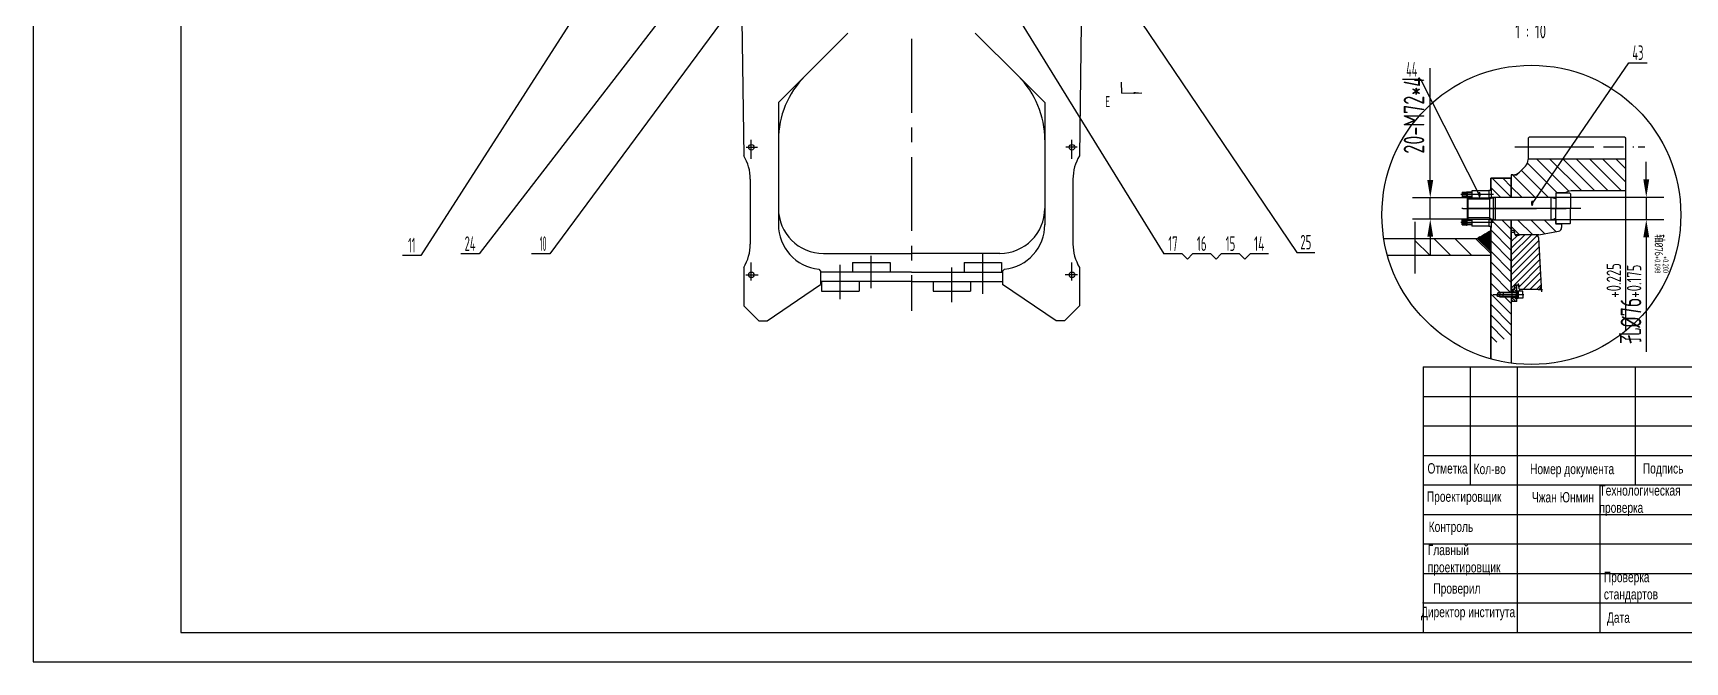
# Model space of a CAD drawing. Header units: millimetres. Extents: x 0 to 16800, y 0 to 11880.
# Drawn here: x 0 to 11187, y 0 to 4254 of the extents above; entities that cross this region are included whole.
import ezdxf
from ezdxf.enums import TextEntityAlignment as Align

# ---------------------------------------------------------------- set-up
doc = ezdxf.new("R2010")
doc.units = ezdxf.units.MM
doc.header["$LTSCALE"] = 400
doc.linetypes.add('G', pattern=[2, 1.25, -0.25, 0.25, -0.25])
for name, color, linetype in [('01', 7, 'Continuous'), ('02', 1, 'Continuous'), ('05', 4, 'G'), ('08', 1, 'Continuous'), ('11', 3, 'Continuous'), ('THICK', 7, 'Continuous')]:
    doc.layers.add(name, color=color, linetype=linetype)
doc.styles.get("Standard").update_dxf_attribs({"font": 'isocp', "width": 0.707, "bigfont": 'intecad.shx'})
doc.dimstyles.new('INTE', dxfattribs={"dimscale": 40, "dimtxt": 3.5, "dimasz": 3, "dimexe": 3, "dimexo": 0, "dimgap": 1, "dimtad": 1, "dimdec": 4, "dimdsep": 46, "dimtxsty": 'Standard', "dimcen": 0, "dimclrd": 1, "dimclre": 1, "dimclrt": 3, "dimaunit": 1, "dimadec": 0, "dimazin": 0, "dimtfac": 1, "dimtdec": 4, "dimtmove": 0, "dimatfit": 0, "dimfxl": 1, "dimarcsym": 0})

# ---------------------------------------------------------------- blocks, each defined once
blk = doc.blocks.new('*D189')
at = {"layer": '08', "color": 1, "lineweight": -2}
for p, q in [((9462, 3260), (9462, 4016)), ((9720, 3140), (9342, 3140)), ((9462, 2996), (9462, 3140)), ((9720, 2996), (9342, 2996)), ((9462, 2876), (9462, 2756))]:
    blk.add_line(p, q, dxfattribs=at)
at = {"layer": '08', "color": 1}
for points in [[(9442, 3260), (9482, 3260), (9462, 3140)], [(9442, 2876), (9482, 2876), (9462, 2996)]]:
    blk.add_solid(points, dxfattribs=at)
at = {"layer": 'Defpoints', "color": 0}
for p in [(9462, 3140), (9720, 3140), (9720, 2996)]:
    blk.add_point(p, dxfattribs=at)
at = {"layer": '08', "color": 3, "insert": (9352, 3698), "char_height": 140, "attachment_point": 5, "rotation": 90}
blk.add_mtext('20-M72*4', dxfattribs=at)
blk = doc.blocks.new('*D190')
at = {"layer": '08', "color": 1, "lineweight": -2}
for p, q in [((10925, 3264), (10925, 3384)), ((10302, 3144), (11045, 3144)), ((10925, 3144), (10925, 2992)), ((10302, 2992), (11045, 2992)), ((10925, 2872), (10925, 2098))]:
    blk.add_line(p, q, dxfattribs=at)
at = {"layer": '08', "color": 1}
for points in [[(10905, 3264), (10945, 3264), (10925, 3144)], [(10905, 2872), (10945, 2872), (10925, 2992)]]:
    blk.add_solid(points, dxfattribs=at)
at = {"layer": 'Defpoints', "color": 0}
for p in [(10302, 3144), (10302, 2992), (10925, 2992)]:
    blk.add_point(p, dxfattribs=at)
at = {"layer": '08', "color": 3, "insert": (10774, 2425), "char_height": 140, "attachment_point": 5, "rotation": 90}
blk.add_mtext('孔%%C76{\\C3;\\H0.7x;\\S+0.225^ +0.175;}', dxfattribs=at)
blk = doc.blocks.new('JG')
at = {"layer": '02', "linetype": 'Continuous'}
h = blk.add_hatch(dxfattribs=at)
h.set_pattern_fill('LINE', color=1, scale=2, angle=-45, style=0)
h.set_pattern_definition([(315, (-1165.1466, 31310.6454), (4.490128, 4.490128), [])])
h.paths.add_polyline_path([(15285.8, 9262.1), (15285.8, 9256.7), (15284.3, 9256.7), (15284.3, 9248.7), (15303.3, 9248.7), (15303.3, 9262.1)])
edge = h.paths.add_edge_path()
edge.add_line((15285.8, 9288.7), (15285.8, 9280.1))
edge.add_line((15285.8, 9280.1), (15303.3, 9280.1))
edge.add_line((15303.3, 9280.1), (15303.3, 9302.7))
edge.add_line((15303.3, 9302.7), (15299.3, 9302.7))
edge.add_arc((15299.3, 9299.7), 3, 90, 165)
edge.add_line((15296.4, 9300.5), (15294.3, 9292.5))
edge.add_arc((15289.4, 9293.7), 5, 270, 345, ccw=False)
edge.add_line((15289.4, 9288.7), (15285.8, 9288.7))
at = {"layer": '01', "color": 7, "linetype": 'Continuous'}
for p, q in [((15289.4, 9288.7), (15285.8, 9288.7)), ((15294.3, 9292.5), (15296.4, 9300.5)), ((15303.3, 9302.7), (15299.3, 9302.7))]:
    blk.add_line(p, q, dxfattribs=at)
at = {"layer": '01'}
for p, q in [((15285.8, 9288.7), (15285.8, 9256.7)), ((15303.3, 9248.7), (15303.3, 9302.7)), ((15284.3, 9256.7), (15284.3, 9248.7)), ((15285.8, 9256.7), (15284.3, 9256.7)), ((15303.3, 9248.7), (15284.3, 9248.7)), ((15303.3, 9280.1), (15285.8, 9280.1)), ((15303.3, 9262.1), (15285.8, 9262.1))]:
    blk.add_line(p, q, dxfattribs=at)
at = {"layer": '01', "color": 7, "linetype": 'Continuous'}
for centre, radius, start, end in [((15289.4, 9293.7), 5, 270, 345), ((15299.3, 9299.7), 3, 90, 165)]:
    blk.add_arc(centre, radius, start, end, dxfattribs=at)
at = {"layer": '05', "color": 142, "linetype": 'G'}
blk.add_line((15313.8, 9271.1), (15275.9, 9271.1), dxfattribs=at)
blk = doc.blocks.new('*U196')
at = {"layer": '01'}
for p, q in [((-12.2, 4.1), (-12.2, 0)), ((0, 4.1), (-12.2, 4.1)), ((-12.2, 0), (0, 0)), ((0, 0), (-2.4, 4.1)), ((0, 4.1), (2.4, 0)), ((0, 4.1), (12.2, 4.1)), ((12.2, 0), (0, 0)), ((12.2, 4.1), (12.2, 0))]:
    blk.add_line(p, q, dxfattribs=at)
at = {"layer": '05'}
blk.add_line((0, 6.2), (0, -2.1), dxfattribs=at)
blk = doc.blocks.new('HJGFAS')
at = {"layer": '02', "linetype": 'Continuous', "ltscale": 0.75}
h = blk.add_hatch(dxfattribs=at)
h.set_pattern_fill('LINE', color=1, scale=5, angle=45, style=0)
h.set_pattern_definition([(45, (12145.463, 21111.644), (-11.22532, 11.22532), [])])
h.paths.add_polyline_path([(14815.9, 9491.9, 0.397722), (14805.9, 9501.3), (14753.5, 9501.3, 0.213422), (14751.3, 9500.3, -0.213422), (14749, 9499.3), (14739.4, 9499.3, -0.317837), (14736.6, 9501.3), (14724, 9501.3), (14724, 9316.3), (14729.2, 9316.3, 0.339454), (14734, 9320), (14736.5, 9329.1), (14737, 9331.3), (14739.4, 9331.3), (14746.5, 9331.3), (14749, 9331.3), (14749.5, 9328.8), (14751.3, 9318.8, 0.36397), (14754.2, 9316.3), (14815.2, 9316.3, 0.4309), (14825.2, 9326.9), (14825.2, 9327)])
at = {"layer": '01'}
for p, q in [((14724, 9515.3), (14724, 9326.3)), ((14816.9, 9501.3), (14736.7, 9501.3)), ((14786.5, 9501.3), (14786.5, 9501.3)), ((14816.9, 9501.3), (14786.6, 9501.3)), ((14678.4, 9304.9), (14675.1, 9298.5)), ((14678.4, 9292.1), (14675.1, 9298.5)), ((14685, 9304.9), (14678.4, 9304.9)), ((14678.4, 9304.9), (14678.4, 9298.5)), ((14678.4, 9292.1), (14678.4, 9298.5)), ((14685, 9292.1), (14678.4, 9292.1)), ((14685, 9306.5), (14685, 9298.5)), ((14697.1, 9304.9), (14685, 9304.9)), ((14685, 9290.5), (14685, 9298.5)), ((14697.1, 9292.1), (14685, 9292.1)), ((14697.1, 9306.5), (14697.1, 9298.5)), ((14747.1, 9306.5), (14697.1, 9306.5)), ((14697.1, 9290.5), (14697.1, 9298.5)), ((14747.1, 9290.5), (14697.1, 9290.5)), ((14741.1, 9306.5), (14741.1, 9298.5)), ((14741.1, 9290.5), (14741.1, 9298.5)), ((14747.1, 9310.5), (14747.1, 9298.5)), ((14763.1, 9310.5), (14747.1, 9310.5)), ((14747.1, 9286.5), (14747.1, 9298.5)), ((14763.1, 9286.5), (14747.1, 9286.5)), ((14763.1, 9298.5), (14763.1, 9310.5)), ((14763.1, 9298.5), (14763.1, 9286.5))]:
    blk.add_line(p, q, dxfattribs=at)
at = {"layer": '01', "color": 7, "linetype": 'Continuous'}
for p, q in [((14730.6, 9515.3), (14724, 9515.3)), ((14732.2, 9509.3), (14724, 9509.3)), ((14733.5, 9513.1), (14736.7, 9501.3)), ((14816.9, 9501.3), (14805.6, 9501.3))]:
    blk.add_line(p, q, dxfattribs=at)
at = {"layer": '01', "ltscale": 0.75}
for p, q in [((14724, 9509.3), (14724, 9316.3)), ((14815.9, 9491.9), (14825.2, 9326.9))]:
    blk.add_line(p, q, dxfattribs=at)
at = {"layer": '01', "color": 7, "linetype": 'Continuous', "ltscale": 0.75}
for p, q in [((14731.8, 9509.3), (14724, 9509.3)), ((14749, 9499.3), (14739.4, 9499.3)), ((14805.9, 9501.3), (14753.5, 9501.3)), ((14805.9, 9501.3), (14753.5, 9501.3)), ((14729.2, 9316.3), (14724, 9316.3)), ((14734, 9320), (14736.5, 9329.1)), ((14746.5, 9331.3), (14739.4, 9331.3)), ((14751.3, 9318.8), (14749.5, 9328.8)), ((14815.2, 9316.3), (14754.2, 9316.3))]:
    blk.add_line(p, q, dxfattribs=at)
at = {"layer": '01', "color": 7, "linetype": 'Continuous'}
blk.add_arc((14730.6, 9512.3), 3, 15, 90, dxfattribs=at)
at = {"layer": '01'}
blk.add_arc((14732.2, 9506.3), 3, 15, 90, dxfattribs=at)
at = {"layer": '01', "color": 7, "linetype": 'Continuous', "ltscale": 0.75}
for centre, radius, start, end in [((14739.3, 9502), 2.65, 194.1923, 272.454), ((14749, 9502.3), 3, 270, 318.1897), ((14753.5, 9498.3), 3, 90, 138.1897), ((14729.2, 9321.3), 5, 270, 345), ((14739.4, 9328.3), 3, 90, 165), ((14746.5, 9328.3), 3, 10, 90), ((14754.2, 9319.3), 3, 190, 270)]:
    blk.add_arc(centre, radius, start, end, dxfattribs=at)
at = {"layer": '01', "ltscale": 0.75}
for centre, start, end in [((14805.9, 9491.3), 3.2448, 90), ((14815.2, 9326.3), 270, 3.2448)]:
    blk.add_arc(centre, 10, start, end, dxfattribs=at)
at = {"layer": '02', "ltscale": 0.75}
for p, q in [((14753.5, 9501.3), (14746.5, 9501.3)), ((14729.2, 9316.3), (14735.3, 9316.3)), ((14734, 9320), (14732.7, 9314.9)), ((14739.4, 9331.3), (14734.2, 9331.3)), ((14736.5, 9329.1), (14737.6, 9333.3)), ((14746.5, 9331.3), (14751.4, 9331.3)), ((14749.5, 9328.8), (14748.2, 9336.2)), ((14754.2, 9316.3), (14750.6, 9316.3)), ((14751.3, 9318.8), (14752.1, 9314.1)), ((14825.2, 9327), (14826.3, 9308.1))]:
    blk.add_line(p, q, dxfattribs=at)
at = {"layer": '02', "color": 1, "linetype": 'Continuous'}
for p, q in [((14697.1, 9306.5), (14685, 9306.5)), ((14697.1, 9290.5), (14685, 9290.5))]:
    blk.add_line(p, q, dxfattribs=at)
at = {"layer": '02'}
for p, q in [((14741.1, 9304.9), (14697.1, 9304.9)), ((14741.1, 9292.1), (14697.1, 9292.1)), ((14815.2, 9316.3), (14830.3, 9316.3))]:
    blk.add_line(p, q, dxfattribs=at)
at = {"layer": '05'}
blk.add_line((14766.3, 9298.5), (14663, 9298.5), dxfattribs=at)
at = {"layer": '01'}
blk.add_blockref('JG', (-560.2, 27.4), dxfattribs=at)
at = {"layer": '01', "rotation": 270}
blk.add_blockref('*U196', (14743, 9298.5), dxfattribs=at)
blk = doc.blocks.new('*U228')
at = {"layer": '01'}
for points in [[(25, 292), (25, 5)], [(25, 5), (415, 5)]]:
    blk.add_lwpolyline(points, dxfattribs=at)
at = {"layer": '02'}
for points in [[(0, 297), (0, 0)], [(0, 0), (420, 0)]]:
    blk.add_lwpolyline(points, dxfattribs=at)

msp = doc.modelspace()

# ---------------------------------------------------------------- linework, layer by layer
for p, q in [((9871.62478, 3188.5144), (9871.62478, 3270.5144)), ((10311.62478, 3170.5144), (10311.62478, 3067.5144)), ((10376.43754, 3172.5144), (10313.62478, 3172.5144)), ((10407.62478, 3171.5144), (10314.62478, 3171.5144)), ((9871.62478, 2050.45993), (9871.62478, 2946.5144)), ((9875.62478, 2991.5144), (10311.62478, 2991.5144)), ((10311.62478, 2992.43445), (10311.62478, 2964.5144)), ((10351.62478, 2962.5144), (10313.62478, 2962.5144)), ((10407.62478, 2963.5144), (10314.62478, 2963.5144))]:
    msp.add_line(p, q)
for centre, start, end in [((10313.62478, 3170.5144), 90, 180), ((10313.62478, 2964.5144), 180, 270)]:
    msp.add_arc(centre, 2, start, end)
at = {"layer": '01', "color": 7, "linetype": 'Continuous'}
for p, q in [((4793.95491, 4869.00844), (4812.83064, 3424.51797)), ((7105.70638, 4869.00844), (7086.83064, 3424.51797)), ((5226.49551, 3962.18283), (5518.49551, 4254.18283)), ((6673.16578, 3962.18283), (6381.16578, 4254.18283)), ((5047.83064, 3530.84769), (5047.83064, 2956.7238)), ((6851.83064, 3530.84769), (6851.83064, 2956.7238)), ((10124.92478, 3543.9144), (10124.92478, 3398.32406)), ((10779.32478, 3549.9144), (10130.92478, 3549.9144)), ((10779.32478, 3549.9144), (10785.32478, 3543.9144)), ((10779.32478, 3549.9144), (10785.32478, 3543.9144)), ((10785.32478, 3543.9144), (10785.32478, 3193.5144)), ((10785.32478, 3401.1724), (10124.92478, 3401.1724)), ((4857.33064, 3265.88395), (4857.33064, 2825.98256)), ((7042.33064, 3265.88395), (7042.33064, 2825.98256)), ((10010.62478, 3271.9144), (9871.62478, 3271.9144)), ((10022.11511, 3295.5144), (10010.62478, 3295.5144)), ((10010.62478, 3295.5144), (10010.62478, 3143.5144)), ((10010.62478, 3271.9144), (10010.62478, 3143.5144)), ((10010.62478, 3270.9144), (10010.62478, 3143.5144)), ((10011.62478, 3295.5144), (10011.62478, 3295.5144)), ((10106.17962, 3353.06923), (10067.36995, 3314.25956)), ((9743.62478, 3177.5144), (9711.22478, 3177.5144)), ((9743.62478, 3145.5144), (9711.22478, 3145.5144)), ((9743.62478, 3186.5144), (9743.62478, 3139.5144)), ((9859.62478, 3188.5144), (9859.62478, 3139.5144)), ((9875.62478, 3195.5144), (9875.62478, 3139.5144)), ((9875.62478, 3143.5144), (10311.62478, 3143.5144)), ((10785.32478, 3185.9144), (10415.62478, 3185.9144)), ((10785.32478, 3185.9144), (10785.32478, 2239.1314)), ((9743.62478, 2989.5144), (9711.22478, 2989.5144)), ((9743.62478, 2957.5144), (9711.22478, 2957.5144)), ((9743.62478, 2995.5144), (9743.62478, 2948.5144)), ((9781.62478, 2865.5144), (9871.62478, 2918.19156)), ((9859.62478, 2995.5144), (9859.62478, 2946.5144)), ((9875.62478, 2995.5144), (9875.62478, 2939.5144)), ((10010.62478, 2991.5144), (10010.62478, 2499.90135)), ((10010.62478, 2991.5144), (10010.62478, 2499.90135)), ((10351.62478, 2962.5144), (10351.62478, 2938.6931)), ((5352.83064, 2763.51797), (5949.83064, 2763.51797)), ((5549.58064, 2701.01797), (5803.58064, 2701.01797)), ((5549.58064, 2701.01797), (5549.58064, 2637.01797)), ((5803.58064, 2701.01797), (5803.58064, 2637.01797)), ((6546.83064, 2763.51797), (5949.83064, 2763.51797)), ((6305.08064, 2701.01797), (6559.08064, 2701.01797)), ((6305.08064, 2701.01797), (6305.08064, 2637.01797)), ((6559.08064, 2701.01797), (6559.08064, 2637.01797)), ((4812.83064, 2668.51797), (4812.83064, 2408.51797)), ((5320.83064, 2656.01797), (5333.83064, 2643.01797)), ((5333.83064, 2643.01797), (5333.83064, 2554.19898)), ((5949.83064, 2637.01797), (5333.83064, 2637.01797)), ((5949.83064, 2573.01797), (5333.83064, 2573.01797)), ((5340.08064, 2573.01797), (5340.08064, 2509.01797)), ((5594.08064, 2573.01797), (5594.08064, 2509.01797)), ((5949.83064, 2637.01797), (6565.83064, 2637.01797)), ((5949.83064, 2573.01797), (6565.83064, 2573.01797)), ((6095.58064, 2573.01797), (6095.58064, 2509.01797)), ((6349.58064, 2573.01797), (6349.58064, 2509.01797)), ((6578.83064, 2656.01797), (6565.83064, 2643.01797)), ((6565.83064, 2643.01797), (6565.83064, 2554.19898)), ((7086.83064, 2668.51797), (7086.83064, 2408.51797)), ((4971.83064, 2306.51797), (5333.83064, 2554.19898)), ((5340.08064, 2509.01797), (5594.08064, 2509.01797)), ((6095.58064, 2509.01797), (6349.58064, 2509.01797)), ((6927.83064, 2306.51797), (6565.83064, 2554.19898)), ((4812.83064, 2408.51797), (4914.83064, 2306.51797)), ((7086.83064, 2408.51797), (6984.83064, 2306.51797)), ((4914.83064, 2306.51797), (4971.83064, 2306.51797)), ((6984.83064, 2306.51797), (6927.83064, 2306.51797))]:
    msp.add_line(p, q, dxfattribs=at)
at = {"layer": '01'}
for p, q in [((7373.1788, 3847.55988), (7371.83064, 3922.54777)), ((10124.92478, 3543.9144), (10130.92478, 3549.9144)), ((9871.62478, 3271.9144), (10010.62478, 3271.9144)), ((9871.62478, 3271.9144), (10010.62478, 3271.9144)), ((9871.62478, 3271.9144), (9871.62478, 3188.5144)), ((9871.62478, 3188.5144), (9871.62478, 3271.9144)), ((10010.62478, 3271.9144), (10010.62478, 3143.5144)), ((10010.62478, 3143.5144), (10010.62478, 3271.9144)), ((9677.62478, 3177.6802), (9677.62478, 3145.34859)), ((9677.62478, 3177.6802), (9707.22478, 3177.6802)), ((9677.62478, 3169.5973), (9707.22478, 3169.5973)), ((9677.62478, 3153.43149), (9707.22478, 3153.43149)), ((9677.62478, 3145.34859), (9707.22478, 3145.34859)), ((9707.22478, 3179.5144), (9707.22478, 3143.5144)), ((9707.22478, 3179.5144), (9711.22478, 3179.5144)), ((9707.22478, 3143.5144), (9711.22478, 3143.5144)), ((9711.22478, 3179.5144), (9711.22478, 3143.5144)), ((9715.62478, 3139.5144), (9711.62478, 3135.5144)), ((9711.62478, 3135.5144), (9711.62478, 2999.5144)), ((9715.62478, 3139.5144), (9887.62478, 3139.5144)), ((9715.62478, 3139.5144), (9715.62478, 2995.5144)), ((9859.62478, 3186.5144), (9743.62478, 3186.5144)), ((9875.62478, 3188.5144), (9859.62478, 3188.5144)), ((9859.62478, 3142.5144), (9875.62478, 3142.5144)), ((9863.62478, 3139.5144), (9863.62478, 2995.5144)), ((9875.62478, 3195.5144), (9871.62478, 3195.5144)), ((9887.62478, 3139.5144), (9902.55299, 3143.5144)), ((9887.62478, 3139.5144), (9887.62478, 2995.5144)), ((9902.55299, 3143.5144), (9902.55299, 2991.5144)), ((10279.62478, 3143.5144), (10279.62478, 2991.5144)), ((10279.62478, 3143.5144), (10304.07187, 3136.96382)), ((10311.62478, 3168.5144), (10311.62478, 3142.59434)), ((10407.62478, 3171.5144), (10411.62478, 3167.5144)), ((10411.62478, 3167.5144), (10411.62478, 3067.5144)), ((10785.32478, 3193.5144), (10785.32478, 3185.9144)), ((10311.62478, 2966.5144), (10311.62478, 3067.5144)), ((10411.62478, 2967.5144), (10411.62478, 3067.5144)), ((9677.62478, 2957.34859), (9677.62478, 2989.6802)), ((9677.62478, 2989.6802), (9707.22478, 2989.6802)), ((9677.62478, 2981.5973), (9707.22478, 2981.5973)), ((9677.62478, 2965.43149), (9707.22478, 2965.43149)), ((9677.62478, 2957.34859), (9707.22478, 2957.34859)), ((9707.22478, 2955.5144), (9707.22478, 2991.5144)), ((9707.22478, 2991.5144), (9711.22478, 2991.5144)), ((9707.22478, 2955.5144), (9711.22478, 2955.5144)), ((9711.22478, 2955.5144), (9711.22478, 2991.5144)), ((9715.62478, 2995.5144), (9711.62478, 2999.5144)), ((9715.62478, 2995.5144), (9887.62478, 2995.5144)), ((9859.62478, 2948.5144), (9743.62478, 2948.5144)), ((9859.62478, 2992.5144), (9875.62478, 2992.5144)), ((9875.62478, 2946.5144), (9859.62478, 2946.5144)), ((9871.62478, 2750.9144), (9871.62478, 2946.5144)), ((9871.62478, 2946.5144), (9871.62478, 2050.45993)), ((9875.62478, 2939.5144), (9871.62478, 2939.5144)), ((9887.62478, 2995.5144), (9902.55299, 2991.5144)), ((10010.62478, 2991.5144), (10010.62478, 2499.90135)), ((10010.62478, 2499.90135), (10010.62478, 2991.5144)), ((10196.26858, 2889.48302), (10330.13964, 2913.0881)), ((10279.62478, 2991.5144), (10304.07187, 2998.06497)), ((10411.62478, 2967.5144), (10407.62478, 2963.5144)), ((9147.3258, 2864.9144), (9871.62478, 2864.9144)), ((9781.62478, 2865.5144), (9871.62478, 2775.5144)), ((9172.34041, 2750.9144), (9871.62478, 2750.9144)), ((10010.62478, 2467.90135), (10010.62478, 2021.53453))]:
    msp.add_line(p, q, dxfattribs=at)
at = {"layer": '01', "color": 7, "linetype": 'Continuous'}
for centre in [(4863.83064, 3481.51797), (7035.83064, 3481.51797), (4863.83064, 2618.51797), (7035.83064, 2618.51797)]:
    msp.add_circle(centre, 19, dxfattribs=at)
for centre, radius, start, end in [((5657.83064, 3530.84769), 610, 135, 180), ((6241.83064, 3530.84769), 610, 0, 45), ((4552.33064, 3265.88395), 305, 0, 31.339732148), ((7347.33064, 3265.88395), 305, 148.660267852, 180), ((10060.92478, 3398.32406), 64, 315, 0), ((10022.11511, 3359.5144), 64, 270, 315), ((10415.62478, 3121.9144), 64, 90, 127.75604234), ((5352.83064, 3068.51797), 305, 180, 270), ((6546.83064, 3068.51797), 305, 270, 0), ((5352.83064, 2959.33463), 305, 180, 263.977555899), ((6546.83064, 2959.33463), 305, 276.022444101, 0), ((4552.33064, 2827.15198), 305, 328.660267852, 0), ((7347.33064, 2827.15198), 305, 180, 211.339732148)]:
    msp.add_arc(centre, radius, start, end, dxfattribs=at)
at = {"layer": '01'}
for centre, radius, start, end in [((10305.62478, 3142.75937), 6, 255, 0), ((10314.62478, 3168.5144), 3, 90, 180), ((10305.62478, 2992.26942), 6, 0, 105), ((10314.62478, 2966.5144), 3, 180, 270), ((10325.62478, 2938.6931), 26, 280, 0)]:
    msp.add_arc(centre, radius, start, end, dxfattribs=at)
at = {"layer": '02'}
for p, q in [((4660.2567, 5913.33845), (2626.49646, 2750.26965)), ((5276.39249, 5682.15223), (3021.87676, 2760.25875)), ((6627.31613, 5627.98246), (8557.41897, 2770.24788)), ((5440.46808, 5383.01797), (3500.18572, 2760.25875)), ((6025.97312, 5403.51797), (7657.64477, 2760.25875)), ((10151.9474, 3099.31471), (10806.35943, 4052.21819)), ((10806.35943, 4052.21819), (10930.35943, 4052.21819)), ((9398.62736, 3939.39426), (9274.62736, 3939.39426)), ((9795.47423, 3157.18577), (9398.62736, 3939.39426)), ((7373.1788, 3847.55988), (7508.15699, 3849.98656)), ((10022.11511, 3295.5144), (10048.62478, 3295.5144)), ((10048.62478, 3295.5144), (10067.36995, 3314.25956)), ((9357.77644, 2977.20374), (9357.77644, 2627.38508)), ((9357.77644, 2851.7122), (9458.57425, 2750.9144)), ((9485.9956, 2864.9144), (9599.9956, 2750.9144)), ((9627.41696, 2864.9144), (9741.41696, 2750.9144)), ((9768.83832, 2864.9144), (9871.62478, 2762.12793)), ((2626.49646, 2750.26965), (2502.49646, 2750.26965)), ((3021.87676, 2760.25875), (2897.87676, 2760.25875)), ((3500.18572, 2760.25875), (3376.18572, 2760.25875)), ((7781.64477, 2760.25875), (7657.64477, 2760.25875)), ((7817.00011, 2724.90341), (7781.64477, 2760.25875)), ((7852.35545, 2760.25875), (7817.00011, 2724.90341)), ((7976.35545, 2760.25875), (7852.35545, 2760.25875)), ((8011.71079, 2724.90341), (7976.35545, 2760.25875)), ((8047.06613, 2760.25875), (8011.71079, 2724.90341)), ((8171.06613, 2760.25875), (8047.06613, 2760.25875)), ((8206.42147, 2724.90341), (8171.06613, 2760.25875)), ((8241.77681, 2760.25875), (8206.42147, 2724.90341)), ((8365.77681, 2760.25875), (8241.77681, 2760.25875)), ((8557.41897, 2770.24788), (8681.41897, 2770.24788))]:
    msp.add_line(p, q, dxfattribs=at)
at = {"layer": '02', "color": 1, "linetype": 'Continuous'}
for p, q in [((5047.83064, 3783.51797), (5226.49551, 3962.18283)), ((6851.83064, 3783.51797), (6673.16578, 3962.18283)), ((5047.83064, 3783.51797), (5047.83064, 3530.84769)), ((6851.83064, 3783.51797), (6851.83064, 3530.84769)), ((10321.6736, 3172.5144), (10120.14138, 3374.04662)), ((10400.01019, 3183.98037), (10182.81816, 3401.1724)), ((10487.87873, 3185.9144), (10272.62073, 3401.1724)), ((10577.68129, 3185.9144), (10362.42329, 3401.1724)), ((10667.48385, 3185.9144), (10452.22585, 3401.1724)), ((10757.28641, 3185.9144), (10542.02841, 3401.1724)), ((10785.32478, 3247.67858), (10631.83097, 3401.1724)), ((10785.32478, 3337.48114), (10721.63353, 3401.1724)), ((10009.42387, 3143.5144), (9881.02387, 3271.9144)), ((10010.62478, 3214.15553), (9952.86592, 3271.9144)), ((10171.06848, 3143.5144), (10019.06848, 3295.5144)), ((10260.87104, 3143.5144), (10078.74791, 3325.63753)), ((9743.62478, 3174.3144), (9711.22478, 3174.3144)), ((9743.62478, 3148.7144), (9711.22478, 3148.7144)), ((9863.62478, 3131.5144), (9879.672, 3139.5144)), ((9937.58182, 3143.5144), (9871.62478, 3209.47143)), ((10081.26592, 3143.5144), (10010.62478, 3214.15553)), ((9863.62478, 3131.5144), (9711.62478, 3131.5144)), ((9743.62478, 2986.3144), (9711.22478, 2986.3144)), ((9743.62478, 2960.7144), (9711.22478, 2960.7144)), ((9863.62478, 3003.5144), (9711.62478, 3003.5144)), ((9796.99465, 2850.14453), (9855.75035, 2908.90023)), ((9797.70176, 2849.43742), (9859.16058, 2910.89624)), ((9798.40886, 2848.73031), (9862.5708, 2912.89225)), ((9799.11597, 2848.02321), (9865.98102, 2914.88826)), ((9799.82308, 2847.3161), (9869.39125, 2916.88427)), ((9800.53018, 2846.60899), (9871.62478, 2917.70359)), ((9801.23729, 2845.90189), (9871.62478, 2916.28938)), ((9801.9444, 2845.19478), (9871.62478, 2914.87516)), ((9802.65151, 2844.48767), (9871.62478, 2913.46095)), ((9803.35861, 2843.78057), (9871.62478, 2912.04674)), ((9804.06572, 2843.07346), (9871.62478, 2910.63252)), ((9804.77283, 2842.36635), (9871.62478, 2909.21831)), ((9856.14194, 2909.12942), (9871.62478, 2893.64658)), ((9857.03401, 2909.65156), (9871.62478, 2895.06079)), ((9857.92609, 2910.17369), (9871.62478, 2896.475)), ((9858.81817, 2910.69583), (9871.62478, 2897.88922)), ((9859.71025, 2911.21796), (9871.62478, 2899.30343)), ((9860.60233, 2911.7401), (9871.62478, 2900.71765)), ((9861.49441, 2912.26223), (9871.62478, 2902.13186)), ((9862.38649, 2912.78437), (9871.62478, 2903.54607)), ((9863.27856, 2913.3065), (9871.62478, 2904.96029)), ((9863.62478, 3003.5144), (9879.672, 2995.5144)), ((9864.17064, 2913.82864), (9871.62478, 2906.3745)), ((9865.06272, 2914.35077), (9871.62478, 2907.78871)), ((9865.9548, 2914.87291), (9871.62478, 2909.20293)), ((9866.84688, 2915.39505), (9871.62478, 2910.61714)), ((9867.73896, 2915.91718), (9871.62478, 2912.03135)), ((9868.63103, 2916.43932), (9871.62478, 2913.44557)), ((9869.52311, 2916.96145), (9871.62478, 2914.85978)), ((9870.41519, 2917.48359), (9871.62478, 2916.27399)), ((9871.30727, 2918.00572), (9871.62478, 2917.68821)), ((10010.62478, 2783.10324), (9871.62478, 2922.10324)), ((10010.62478, 2854.94529), (9875.62478, 2989.94529)), ((10010.62478, 2926.78734), (9945.89772, 2991.5144)), ((10065.85824, 2889.5144), (10010.62478, 2944.74785)), ((10155.6608, 2889.5144), (10053.6608, 2991.5144)), ((10238.11592, 2896.86184), (10143.46336, 2991.5144)), ((10314.45741, 2910.3229), (10233.26592, 2991.5144)), ((9782.09943, 2865.79221), (9871.62478, 2776.26685)), ((9782.14541, 2864.99377), (9784.13565, 2866.98401)), ((9782.85252, 2864.28666), (9787.54587, 2868.98002)), ((9782.99151, 2866.31434), (9871.62478, 2777.68107)), ((9783.55962, 2863.57956), (9790.9561, 2870.97603)), ((9783.88358, 2866.83648), (9871.62478, 2779.09528)), ((9784.26673, 2862.87245), (9794.36632, 2872.97204)), ((9784.77566, 2867.35861), (9871.62478, 2780.50949)), ((9784.97384, 2862.16534), (9797.77655, 2874.96805)), ((9785.66774, 2867.88075), (9871.62478, 2781.92371)), ((9785.68094, 2861.45824), (9801.18677, 2876.96406)), ((9786.38805, 2860.75113), (9804.59699, 2878.96007)), ((9786.55982, 2868.40288), (9871.62478, 2783.33792)), ((9787.09516, 2860.04402), (9808.00722, 2880.95608)), ((9787.4519, 2868.92502), (9871.62478, 2784.75213)), ((9787.80226, 2859.33692), (9811.41744, 2882.95209)), ((9788.34398, 2869.44715), (9871.62478, 2786.16635)), ((9788.50937, 2858.62981), (9814.82766, 2884.9481)), ((9789.21648, 2857.9227), (9818.23789, 2886.94411)), ((9789.23606, 2869.96929), (9871.62478, 2787.58056)), ((9789.92358, 2857.2156), (9821.64811, 2888.94012)), ((9790.12813, 2870.49142), (9871.62478, 2788.99477)), ((9790.63069, 2856.50849), (9825.05834, 2890.93614)), ((9791.02021, 2871.01356), (9871.62478, 2790.40899)), ((9791.3378, 2855.80138), (9828.46856, 2892.93215)), ((9791.91229, 2871.53569), (9871.62478, 2791.8232)), ((9792.0449, 2855.09427), (9831.87878, 2894.92816)), ((9792.75201, 2854.38717), (9835.28901, 2896.92417)), ((9792.80437, 2872.05783), (9871.62478, 2793.23741)), ((9793.45912, 2853.68006), (9838.69923, 2898.92018)), ((9793.69645, 2872.57996), (9871.62478, 2794.65163)), ((9794.16622, 2852.97295), (9842.10946, 2900.91619)), ((9794.58853, 2873.1021), (9871.62478, 2796.06584)), ((9794.87333, 2852.26585), (9845.51968, 2902.9122)), ((9795.4806, 2873.62423), (9871.62478, 2797.48006)), ((9795.58044, 2851.55874), (9848.9299, 2904.90821)), ((9796.28754, 2850.85163), (9852.34013, 2906.90422)), ((9796.37268, 2874.14637), (9871.62478, 2798.89427)), ((9797.26476, 2874.6685), (9871.62478, 2800.30848)), ((9798.15684, 2875.19064), (9871.62478, 2801.7227)), ((9799.04892, 2875.71277), (9871.62478, 2803.13691)), ((9799.941, 2876.23491), (9871.62478, 2804.55112)), ((9800.83307, 2876.75704), (9871.62478, 2805.96534)), ((9801.72515, 2877.27918), (9871.62478, 2807.37955)), ((9802.61723, 2877.80131), (9871.62478, 2808.79376)), ((9803.50931, 2878.32345), (9871.62478, 2810.20798)), ((9804.40139, 2878.84559), (9871.62478, 2811.62219)), ((9805.29347, 2879.36772), (9871.62478, 2813.0364)), ((9805.47993, 2841.65925), (9871.62478, 2907.8041)), ((9806.18554, 2879.88986), (9871.62478, 2814.45062)), ((9806.18704, 2840.95214), (9871.62478, 2906.38988)), ((9806.89415, 2840.24503), (9871.62478, 2904.97567)), ((9807.07762, 2880.41199), (9871.62478, 2815.86483)), ((9807.60125, 2839.53793), (9871.62478, 2903.56146)), ((9807.9697, 2880.93413), (9871.62478, 2817.27904)), ((9808.30836, 2838.83082), (9871.62478, 2902.14724)), ((9808.86178, 2881.45626), (9871.62478, 2818.69326)), ((9809.01547, 2838.12371), (9871.62478, 2900.73303)), ((9809.72257, 2837.41661), (9871.62478, 2899.31881)), ((9809.75386, 2881.9784), (9871.62478, 2820.10747)), ((9810.42968, 2836.7095), (9871.62478, 2897.9046)), ((9810.64594, 2882.50053), (9871.62478, 2821.52169)), ((9811.13679, 2836.00239), (9871.62478, 2896.49039)), ((9811.53802, 2883.02267), (9871.62478, 2822.9359)), ((9811.84389, 2835.29529), (9871.62478, 2895.07617)), ((9812.43009, 2883.5448), (9871.62478, 2824.35011)), ((9812.551, 2834.58818), (9871.62478, 2893.66196)), ((9813.25811, 2833.88107), (9871.62478, 2892.24775)), ((9813.32217, 2884.06694), (9871.62478, 2825.76433)), ((9813.96521, 2833.17396), (9871.62478, 2890.83353)), ((9814.21425, 2884.58907), (9871.62478, 2827.17854)), ((9814.67232, 2832.46686), (9871.62478, 2889.41932)), ((9815.10633, 2885.11121), (9871.62478, 2828.59275)), ((9815.37943, 2831.75975), (9871.62478, 2888.00511)), ((9815.99841, 2885.63334), (9871.62478, 2830.00697)), ((9816.08653, 2831.05264), (9871.62478, 2886.59089)), ((9816.79364, 2830.34554), (9871.62478, 2885.17668)), ((9816.89049, 2886.15548), (9871.62478, 2831.42118)), ((9817.50075, 2829.63843), (9871.62478, 2883.76247)), ((9817.78256, 2886.67761), (9871.62478, 2832.83539)), ((9818.20785, 2828.93132), (9871.62478, 2882.34825)), ((9818.67464, 2887.19975), (9871.62478, 2834.24961)), ((9818.91496, 2828.22422), (9871.62478, 2880.93404)), ((9819.56672, 2887.72188), (9871.62478, 2835.66382)), ((9819.62207, 2827.51711), (9871.62478, 2879.51983)), ((9820.32917, 2826.81), (9871.62478, 2878.10561)), ((9820.4588, 2888.24402), (9871.62478, 2837.07803)), ((9821.03628, 2826.1029), (9871.62478, 2876.6914)), ((9821.35088, 2888.76615), (9871.62478, 2838.49225)), ((9821.74339, 2825.39579), (9871.62478, 2875.27718)), ((9822.24296, 2889.28829), (9871.62478, 2839.90646)), ((9822.4505, 2824.68868), (9871.62478, 2873.86297)), ((9823.13503, 2889.81042), (9871.62478, 2841.32068)), ((9823.1576, 2823.98158), (9871.62478, 2872.44876)), ((9823.86471, 2823.27447), (9871.62478, 2871.03454)), ((9824.02711, 2890.33256), (9871.62478, 2842.73489)), ((9824.57182, 2822.56736), (9871.62478, 2869.62033)), ((9824.91919, 2890.85469), (9871.62478, 2844.1491)), ((9825.27892, 2821.86026), (9871.62478, 2868.20612)), ((9825.81127, 2891.37683), (9871.62478, 2845.56332)), ((9825.98603, 2821.15315), (9871.62478, 2866.7919)), ((9826.69314, 2820.44604), (9871.62478, 2865.37769)), ((9826.70335, 2891.89896), (9871.62478, 2846.97753)), ((9827.40024, 2819.73894), (9871.62478, 2863.96348)), ((9827.59543, 2892.4211), (9871.62478, 2848.39174)), ((9828.10735, 2819.03183), (9871.62478, 2862.54926)), ((9828.48751, 2892.94323), (9871.62478, 2849.80596)), ((9828.81446, 2818.32472), (9871.62478, 2861.13505)), ((9829.37958, 2893.46537), (9871.62478, 2851.22017)), ((9829.52156, 2817.61762), (9871.62478, 2859.72084)), ((9830.22867, 2816.91051), (9871.62478, 2858.30662)), ((9830.27166, 2893.9875), (9871.62478, 2852.63438)), ((9830.93578, 2816.2034), (9871.62478, 2856.89241)), ((9831.16374, 2894.50964), (9871.62478, 2854.0486)), ((9831.64288, 2815.4963), (9871.62478, 2855.47819)), ((9832.05582, 2895.03177), (9871.62478, 2855.46281)), ((9832.34999, 2814.78919), (9871.62478, 2854.06398)), ((9832.9479, 2895.55391), (9871.62478, 2856.87702)), ((9833.0571, 2814.08208), (9871.62478, 2852.64977)), ((9833.7642, 2813.37497), (9871.62478, 2851.23555)), ((9833.83998, 2896.07604), (9871.62478, 2858.29124)), ((9834.47131, 2812.66787), (9871.62478, 2849.82134)), ((9834.73205, 2896.59818), (9871.62478, 2859.70545)), ((9835.17842, 2811.96076), (9871.62478, 2848.40713)), ((9835.62413, 2897.12032), (9871.62478, 2861.11967)), ((9835.88552, 2811.25365), (9871.62478, 2846.99291)), ((9836.51621, 2897.64245), (9871.62478, 2862.53388)), ((9836.59263, 2810.54655), (9871.62478, 2845.5787)), ((9837.29974, 2809.83944), (9871.62478, 2844.16449)), ((9837.40829, 2898.16459), (9871.62478, 2863.94809)), ((9838.00684, 2809.13233), (9871.62478, 2842.75027)), ((9838.30037, 2898.68672), (9871.62478, 2865.36231)), ((9838.71395, 2808.42523), (9871.62478, 2841.33606)), ((9839.19245, 2899.20886), (9871.62478, 2866.77652)), ((9839.42106, 2807.71812), (9871.62478, 2839.92185)), ((9840.08452, 2899.73099), (9871.62478, 2868.19073)), ((9840.12816, 2807.01101), (9871.62478, 2838.50763)), ((9840.83527, 2806.30391), (9871.62478, 2837.09342)), ((9840.9766, 2900.25313), (9871.62478, 2869.60495)), ((9841.54238, 2805.5968), (9871.62478, 2835.6792)), ((9841.86868, 2900.77526), (9871.62478, 2871.01916)), ((9842.24948, 2804.88969), (9871.62478, 2834.26499)), ((9842.76076, 2901.2974), (9871.62478, 2872.43337)), ((9842.95659, 2804.18259), (9871.62478, 2832.85078)), ((9843.65284, 2901.81953), (9871.62478, 2873.84759)), ((9843.6637, 2803.47548), (9871.62478, 2831.43656)), ((9844.37081, 2802.76837), (9871.62478, 2830.02235)), ((9844.54492, 2902.34167), (9871.62478, 2875.2618)), ((9845.07791, 2802.06127), (9871.62478, 2828.60814)), ((9845.437, 2902.8638), (9871.62478, 2876.67601)), ((9845.78502, 2801.35416), (9871.62478, 2827.19392)), ((9846.32907, 2903.38594), (9871.62478, 2878.09023)), ((9846.49213, 2800.64705), (9871.62478, 2825.77971)), ((9847.19923, 2799.93995), (9871.62478, 2824.3655)), ((9847.22115, 2903.90807), (9871.62478, 2879.50444)), ((9847.90634, 2799.23284), (9871.62478, 2822.95128)), ((9848.11323, 2904.43021), (9871.62478, 2880.91866)), ((9848.61345, 2798.52573), (9871.62478, 2821.53707)), ((9849.00531, 2904.95234), (9871.62478, 2882.33287)), ((9849.32055, 2797.81863), (9871.62478, 2820.12286)), ((9849.89739, 2905.47448), (9871.62478, 2883.74708)), ((9850.02766, 2797.11152), (9871.62478, 2818.70864)), ((9850.73477, 2796.40441), (9871.62478, 2817.29443)), ((9850.78947, 2905.99661), (9871.62478, 2885.1613)), ((9851.44187, 2795.69731), (9871.62478, 2815.88021)), ((9851.68154, 2906.51875), (9871.62478, 2886.57551)), ((9852.14898, 2794.9902), (9871.62478, 2814.466)), ((9852.57362, 2907.04088), (9871.62478, 2887.98972)), ((9852.85609, 2794.28309), (9871.62478, 2813.05179)), ((9853.4657, 2907.56302), (9871.62478, 2889.40394)), ((9853.56319, 2793.57598), (9871.62478, 2811.63757)), ((9854.2703, 2792.86888), (9871.62478, 2810.22336)), ((9854.35778, 2908.08515), (9871.62478, 2890.81815)), ((9854.97741, 2792.16177), (9871.62478, 2808.80915)), ((9855.24986, 2908.60729), (9871.62478, 2892.23236)), ((9855.68451, 2791.45466), (9871.62478, 2807.39493)), ((9856.39162, 2790.74756), (9871.62478, 2805.98072)), ((9857.09873, 2790.04045), (9871.62478, 2804.56651)), ((9857.80583, 2789.33334), (9871.62478, 2803.15229)), ((9858.51294, 2788.62624), (9871.62478, 2801.73808)), ((9859.22005, 2787.91913), (9871.62478, 2800.32387)), ((9859.92715, 2787.21202), (9871.62478, 2798.90965)), ((9860.63426, 2786.50492), (9871.62478, 2797.49544)), ((10010.62478, 2711.26119), (9871.62478, 2850.26119)), ((9861.34137, 2785.79781), (9871.62478, 2796.08122)), ((9862.04847, 2785.0907), (9871.62478, 2794.66701)), ((9862.75558, 2784.3836), (9871.62478, 2793.2528)), ((9863.46269, 2783.67649), (9871.62478, 2791.83858)), ((9864.1698, 2782.96938), (9871.62478, 2790.42437)), ((9864.8769, 2782.26228), (9871.62478, 2789.01016)), ((9865.58401, 2781.55517), (9871.62478, 2787.59594)), ((9866.29112, 2780.84806), (9871.62478, 2786.18173)), ((9866.99822, 2780.14096), (9871.62478, 2784.76752)), ((9867.70533, 2779.43385), (9871.62478, 2783.3533)), ((9868.41244, 2778.72674), (9871.62478, 2781.93909)), ((9869.11954, 2778.01964), (9871.62478, 2780.52488)), ((9869.82665, 2777.31253), (9871.62478, 2779.11066)), ((9870.53376, 2776.60542), (9871.62478, 2777.69645)), ((9871.24086, 2775.89832), (9871.62478, 2776.28223)), ((10010.62478, 2639.41914), (9871.62478, 2778.41914)), ((10010.62478, 2567.57709), (9871.62478, 2706.57709)), ((10006.45848, 2499.90135), (9871.62478, 2634.73504)), ((9934.61643, 2499.90135), (9871.62478, 2562.89299)), ((10010.62478, 2352.05094), (9871.62478, 2491.05094)), ((10010.62478, 2423.89299), (9966.61643, 2467.90135)), ((10010.62478, 2280.2089), (9871.62478, 2419.2089)), ((10010.62478, 2208.36685), (9871.62478, 2347.36685)), ((9963.09616, 2184.05342), (9871.62478, 2275.5248)), ((9913.137, 2162.17053), (9871.62478, 2203.68275))]:
    msp.add_line(p, q, dxfattribs=at)
at = {"layer": '02'}
msp.add_lwpolyline([(7508.15699, 3849.98656, 0, 13.5, 0), (7454.16571, 3849.01589, 0, 0, 0)], format="xyseb", dxfattribs=at)
msp.add_circle((10146.82589, 3024.48667), 1012.15796, dxfattribs=at)
at = {"layer": '05', "color": 4, "linetype": 'G'}
for p, q in [((5949.83064, 5015.37636), (5949.83064, 2375.67212)), ((4828.94751, 3481.51797), (4906.02368, 3481.51797)), ((7070.71377, 3481.51797), (6993.63761, 3481.51797)), ((9889.75612, 3161.5144), (9670.08298, 3161.5144)), ((9681.8399, 3067.5144), (10414.59248, 3067.5144)), ((9889.75612, 2973.5144), (9670.08298, 2973.5144)), ((4827.345, 2618.51797), (4909.67824, 2618.51797)), ((7072.31629, 2618.51797), (6989.98304, 2618.51797))]:
    msp.add_line(p, q, dxfattribs=at)
at = {"layer": '05'}
for p, q in [((4863.83064, 3403.79901), (4863.83064, 3532.00185)), ((7035.83064, 3403.79901), (7035.83064, 3532.00185)), ((10034.75883, 3485.2304), (10840.22754, 3485.2304)), ((10070.27195, 3485.2304), (10915.57891, 3485.2304)), ((10481.87443, 3067.5144), (9676.71578, 3067.5144)), ((10393.75477, 3067.5144), (9715.52702, 3067.5144)), ((4863.83064, 2579.83499), (4863.83064, 2701.38205)), ((5466.83064, 2453.81628), (5466.83064, 2686.04644)), ((5675.83064, 2528.46169), (5675.83064, 2748.25093)), ((6431.33064, 2491.139), (6431.33064, 2763.51797)), ((7035.83064, 2579.83499), (7035.83064, 2701.38205)), ((6222.33064, 2433.08143), (6222.33064, 2669.109))]:
    msp.add_line(p, q, dxfattribs=at)
at = {"layer": 'THICK'}
for p, q in [((9414.976, 1996.256), (9414.976, 200)), ((9414.976, 1996.256), (16600, 1996.256)), ((9734.20709, 1995.38966), (9734.20709, 1996.256)), ((9734.3104, 1197.92), (9734.3104, 1996.256)), ((10053.6448, 200), (10053.6448, 1996.256)), ((10851.9808, 1197.92), (10851.9808, 1996.256)), ((9414.976, 1397.504), (11809.984, 1397.504)), ((9414.976, 1197.92), (11809.984, 1197.92)), ((10612.48, 200), (10612.48, 1197.92)), ((9414.976, 200), (16600, 200))]:
    msp.add_line(p, q, dxfattribs=at)
at = {"layer": 'THICK', "color": 3}
for p, q in [((9414.976, 1796.672), (11809.984, 1796.672)), ((9414.976, 1597.088), (11809.984, 1597.088)), ((9414.976, 998.336), (11809.984, 998.336)), ((9414.976, 798.752), (11809.984, 798.752)), ((9414.976, 599.168), (11809.984, 599.168)), ((9414.976, 399.584), (11809.984, 399.584))]:
    msp.add_line(p, q, dxfattribs=at)
for p in [(9414.976, 399.584), (9414.976, 200)]:
    msp.add_point(p, dxfattribs=at)

# ---------------------------------------------------------------- block references
at = {"layer": '01'}
for name, p, xscale, yscale, zscale in [('*U228', (0, 0), 40, 40, 40), ('HJGFAS', (-19437.47323, -16113.12154), 2, 2, 2)]:
    msp.add_blockref(name, p, dxfattribs=dict(at, xscale=xscale, yscale=yscale, zscale=zscale))

# ---------------------------------------------------------------- texts
at = {"layer": '01', "insert": (9443.08348, 1344.50329), "char_height": 70, "width": 6.2960829, "attachment_point": 1}
msp.add_mtext('{\\fArial|b0|i0|c204|p34;Отметка}', dxfattribs=at)
at = {"layer": '01', "char_height": 70, "attachment_point": 1}
for s, insert in [('{\\fArial|b0|i0|c204|p34;Подпись}', (10901.68209, 1344.50329)), ('{\\fArial|b0|i0|c204|p34;Кол-во}', (9755.79024, 1340.3095)), ('{\\fArial|b0|i0|c204|p34;Номер документа}', (10137.75421, 1340.3095)), ('{\\fArial|b0|i0|c204|p34;Проектировщик}', (9438.86848, 1153.38627)), ('{\\fArial|b0|i0|c204|p34;\\C3;Чжан Юнмин}', (10150.32882, 1149.19248)), ('{\\fArial|b0|i0|c204|p34;Технологическая\\Pпроверка}', (10607.84614, 1195.32418)), ('{\\fArial|b0|i0|c204|p34;Контроль}', (9451.44154, 949.58919)), ('{\\fArial|b0|i0|c204|p34;Главный\\Pпроектировщик}', (9445.14545, 792.32208)), ('{\\fArial|b0|i0|c204|p34;Проверка\\Pстандартов}', (10637.77841, 609.57223)), ('{\\fArial|b0|i0|c204|p34;Проверил}', (9482.92844, 532.08584)), ('{\\fArial|b0|i0|c204|p34;Директор института}', (9398.98025, 372.7218)), ('{\\fArial|b0|i0|c204|p34;Дата}', (10658.76541, 334.87895))]:
    msp.add_mtext(s, dxfattribs=dict(at, insert=insert))
at = {"layer": '02', "width": 0.605172}
for p, p2 in [((9786.47423, 3142.18577), (9804.47423, 3142.18577)), ((10142.9474, 3084.31471), (10160.9474, 3084.31471))]:
    msp.add_text('●', height=30, dxfattribs=at).set_placement(p, p2, align=Align.FIT)
at = {"layer": '08', "color": 3, "insert": (11028.71625, 2760.43995), "char_height": 56, "attachment_point": 5, "rotation": 270}
msp.add_mtext('轴%%C76{\\C3;\\H0.7x;\\S+0.200^ +0.098;}', dxfattribs=at)
at = {"layer": '11', "width": 0.707}
msp.add_text('1 : 10', height=100, dxfattribs=at).set_placement((10142.49196, 4218.68062), align=Align.CENTER)
at = {"layer": '11'}
for s, width, p, p2 in [('43', 0.540134, (10831.15943, 4072.21819), (10905.55943, 4072.21819)), ('44', 0.518313, (9299.42736, 3959.39426), (9373.82736, 3959.39426)), ('11', 0.582235, (2540.00016, 2770.26965), (2588.99276, 2770.26965)), ('24', 0.556706, (2922.67676, 2780.25875), (2997.07676, 2780.25875)), ('10', 0.441929, (3431.18678, 2780.25875), (3477.15745, 2780.25875)), ('17', 0.606, (7688.14953, 2780.25875), (7751.14002, 2780.25875)), ('16', 0.610556, (7881.12425, 2780.25875), (7947.58665, 2780.25875)), ('15', 0.609833, (8076.12136, 2780.25875), (8142.0109, 2780.25875)), ('14', 0.614783, (8268.78209, 2780.25875), (8338.77152, 2780.25875)), ('25', 0.581958, (8582.21897, 2790.24788), (8656.61897, 2790.24788))]:
    msp.add_text(s, height=98.994949, dxfattribs=dict(at, width=width)).set_placement(p, p2, align=Align.FIT)
at = {"layer": '11', "width": 0.707}
msp.add_text('E', height=73.5, dxfattribs=at).set_placement((7261.82409, 3731.69996), align=Align.BOTTOM_LEFT)

# ---------------------------------------------------------------- dimensions: what is measured, and where the dimension line sits
at = {"layer": '08'}
dim = msp.add_linear_dim(base=(9462.24938, 3139.5144), p1=(9720.39804, 2995.5144), p2=(9720.39804, 3139.5144), angle=270, text='20-M72*4', dimstyle='INTE', override={"dimgap": 1, "dimdec": 2, "dimzin": 8, "dimpost": '<>', "dimtol": 0, "dimlim": 0, "dimtp": 0, "dimtm": 0, "dimtfac": 0.7}, dxfattribs=at)
dim.commit()
dim.dimension.update_dxf_attribs({"geometry": '*D189', "text_midpoint": (9352.2356, 3697.91513)})
dim = msp.add_linear_dim(base=(10924.88653, 2991.5144), p1=(10302.11323, 3143.5144), p2=(10302.11323, 2991.5144), angle=270, text='孔%%C76{\\C3;\\H0.7x;\\S+0.225^ +0.175;}', dimstyle='INTE', override={"dimgap": 1, "dimdec": 2, "dimzin": 8, "dimpost": '<>{\\C3;\\H0.7x;\\S+0.225^+0.175;}', "dimtol": 0, "dimlim": 0, "dimtp": 0.225, "dimtm": -0.175, "dimtfac": 0.7}, dxfattribs=at)
dim.commit()
dim.dimension.update_dxf_attribs({"geometry": '*D190', "text_midpoint": (10924.88653, 2424.59545), "dimtype": 160})

doc.saveas('drawing.dxf')
